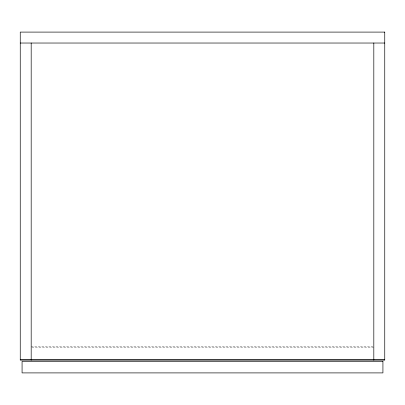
<?xml version="1.0" encoding="UTF-8"?>
<svg xmlns="http://www.w3.org/2000/svg" width="405" height="405" viewBox="0 0 405 405"><rect width="100%" height="100%" fill="white"/><g stroke="black" fill="none" stroke-linecap="round" stroke-linejoin="round"><path stroke-width="0.3" stroke-dasharray="2.02 1.52" d="M31.185 346.781L373.815 346.781M31.818 347.389L373.815 347.389"/><path stroke-width="0.61" d="M20.25 43.031L384.75 43.031M20.25 359.539L384.75 359.539M373.815 43.031L373.815 360.146M31.185 43.031L31.185 360.146M384.75 32.096L20.25 32.096L20.25 360.146L384.75 360.146L384.75 32.096M382.927 361.361L22.072 361.361L22.072 372.904L382.927 372.904L382.927 361.361"/></g></svg>
